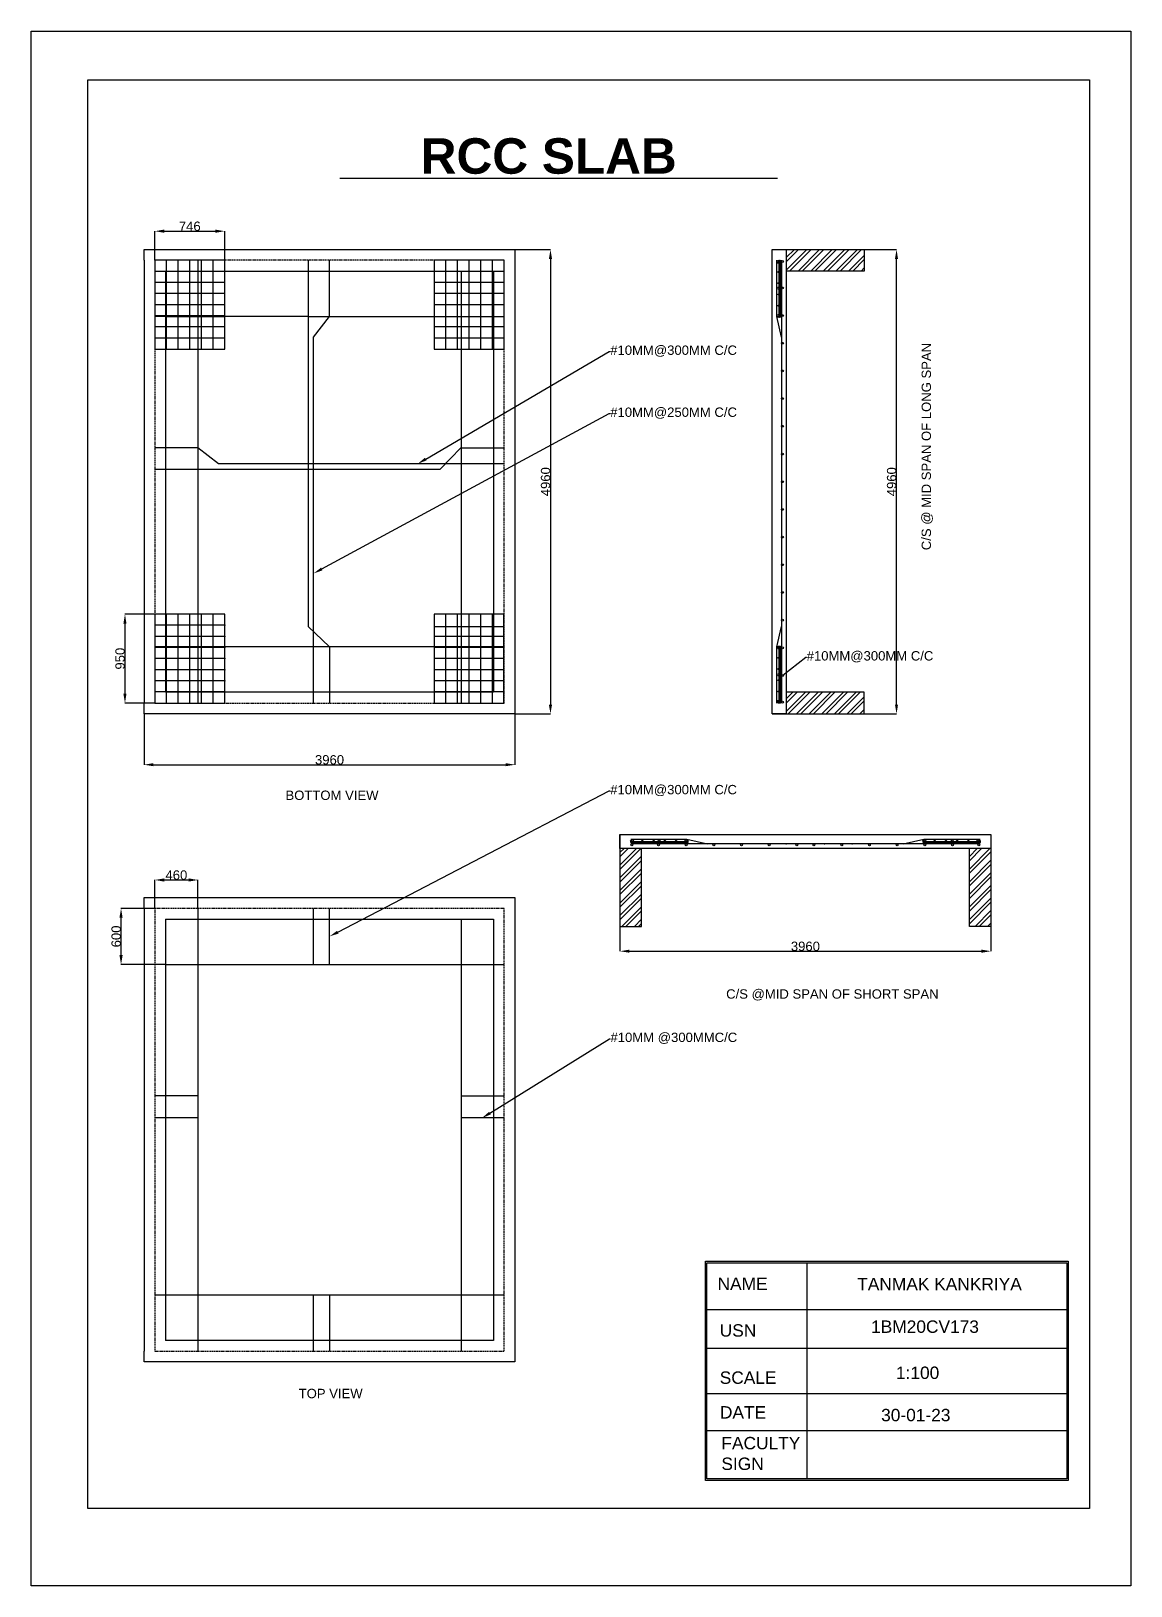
# Model space of a CAD drawing. Header units: millimetres. Extents: x -15359 to 171203, y -161916 to 32466.
# Drawn here: x 68014 to 79756, y -6533 to 10074 of the extents above; entities that cross this region are included whole.
import ezdxf
from ezdxf import colors
from ezdxf.entities.mleader import LeaderData, LeaderLine
from ezdxf.math import Vec2, Vec3

# ---------------------------------------------------------------- set-up
doc = ezdxf.new("R2010")
doc.units = ezdxf.units.MM
doc.header["$MEASUREMENT"] = 0
doc.linetypes.add('HIDDENX2', pattern=[19.05, 12.7, -6.35])
doc.styles.get("Standard").update_dxf_attribs({"font": 'Arial.ttf'})
doc.dimstyles.new('ISO-25', dxfattribs={"dimtxt": 2.5, "dimasz": 2.5, "dimexe": 1.25, "dimexo": 0.625, "dimtad": 1, "dimtxsty": 'Standard', "dimcen": 2.5, "dimadec": 0, "dimazin": 0, "dimtfac": 1, "dimtmove": 0, "dimatfit": 3, "dimfxl": 0, "dimarcsym": 0})
pattern_1 = [(45, (67084.9, 1896.05), (-67.3519, 67.3519), []), (45, (67129.8, 1896.05), (-67.3519, 67.3519), [])]

# ---------------------------------------------------------------- blocks, each defined once
blk = doc.blocks.new('*D191')
at = {"color": 0, "lineweight": -2}
for p, q in [((69220, 2781), (69220, 2237)), ((73180, 2781), (73180, 2237)), ((69320, 2238), (73080, 2238))]:
    blk.add_line(p, q, dxfattribs=at)
at = {"color": 0}
for points in [[(69320, 2255), (69320, 2222), (69220, 2238)], [(73080, 2255), (73080, 2222), (73180, 2238)]]:
    blk.add_solid(points, dxfattribs=at)
at = {"layer": 'Defpoints', "color": 0}
for p in [(69220, 2781), (73180, 2781), (73180, 2238)]:
    blk.add_point(p, dxfattribs=at)
at = {"color": 0, "insert": (71200, 2290), "char_height": 100, "attachment_point": 5}
blk.add_mtext('3960', dxfattribs=at)
blk = doc.blocks.new('*D192')
at = {"color": 0, "lineweight": -2}
for p, q in [((73180, 7741), (73560, 7741)), ((73559, 7641), (73559, 2881)), ((73180, 2781), (73560, 2781))]:
    blk.add_line(p, q, dxfattribs=at)
at = {"color": 0}
for points in [[(73542, 7641), (73576, 7641), (73559, 7741)], [(73542, 2881), (73576, 2881), (73559, 2781)]]:
    blk.add_solid(points, dxfattribs=at)
at = {"layer": 'Defpoints', "color": 0}
for p in [(73180, 7741), (73180, 2781), (73559, 2781)]:
    blk.add_point(p, dxfattribs=at)
at = {"color": 0, "insert": (73507, 5261), "char_height": 100, "attachment_point": 5, "rotation": 90}
blk.add_mtext('4960', dxfattribs=at)
blk = doc.blocks.new('*D193')
at = {"color": 0, "lineweight": -2}
for p, q in [((69334, 3846), (69014, 3846)), ((69016, 3746), (69016, 2996)), ((69334, 2896), (69014, 2896))]:
    blk.add_line(p, q, dxfattribs=at)
at = {"color": 0}
for points in [[(68999, 3746), (69032, 3746), (69016, 3846)], [(68999, 2996), (69032, 2996), (69016, 2896)]]:
    blk.add_solid(points, dxfattribs=at)
at = {"layer": 'Defpoints', "color": 0}
for p in [(69335, 3846), (69016, 2896), (69335, 2896)]:
    blk.add_point(p, dxfattribs=at)
at = {"color": 0, "insert": (68964, 3371), "char_height": 100, "attachment_point": 5, "rotation": 90}
blk.add_mtext('950', dxfattribs=at)
blk = doc.blocks.new('*D132')
at = {"color": 0, "lineweight": -2}
for p, q in [((69335, 7627), (69335, 7938)), ((69435, 7937), (69981, 7937)), ((70081, 7627), (70081, 7938))]:
    blk.add_line(p, q, dxfattribs=at)
at = {"color": 0}
for points in [[(69435, 7954), (69435, 7920), (69335, 7937)], [(69981, 7954), (69981, 7920), (70081, 7937)]]:
    blk.add_solid(points, dxfattribs=at)
at = {"layer": 'Defpoints', "color": 0}
for p in [(70081, 7937), (69335, 7626), (70081, 7626)]:
    blk.add_point(p, dxfattribs=at)
at = {"color": 0, "insert": (69708, 7989), "char_height": 100, "attachment_point": 5}
blk.add_mtext('746', dxfattribs=at)
blk = doc.blocks.new('*D133')
at = {"color": 0, "lineweight": -2}
for p, q in [((76909, 7741), (77255, 7741)), ((77254, 2881), (77254, 7641)), ((76909, 2781), (77255, 2781))]:
    blk.add_line(p, q, dxfattribs=at)
at = {"color": 0}
for points in [[(77237, 7641), (77270, 7641), (77254, 7741)], [(77237, 2881), (77270, 2881), (77254, 2781)]]:
    blk.add_solid(points, dxfattribs=at)
at = {"layer": 'Defpoints', "color": 0}
for p in [(76909, 7741), (77254, 7741), (76909, 2781)]:
    blk.add_point(p, dxfattribs=at)
at = {"color": 0, "insert": (77202, 5261), "char_height": 100, "attachment_point": 5, "rotation": 90}
blk.add_mtext('4960', dxfattribs=at)
blk = doc.blocks.new('*D134')
at = {"color": 0, "lineweight": -2}
for p, q in [((74301, 510), (74301, 245)), ((78261, 510), (78261, 245)), ((74401, 246), (78161, 246))]:
    blk.add_line(p, q, dxfattribs=at)
at = {"color": 0}
for points in [[(74401, 263), (74401, 230), (74301, 246)], [(78161, 263), (78161, 230), (78261, 246)]]:
    blk.add_solid(points, dxfattribs=at)
at = {"layer": 'Defpoints', "color": 0}
for p in [(74301, 510), (78261, 510), (78261, 246)]:
    blk.add_point(p, dxfattribs=at)
at = {"color": 0, "insert": (76281, 298), "char_height": 100, "attachment_point": 5}
blk.add_mtext('3960', dxfattribs=at)
blk = doc.blocks.new('*D135')
at = {"color": 0, "lineweight": -2}
for p, q in [((69335, 704), (69335, 1008)), ((69435, 1007), (69695, 1007)), ((69795, 704), (69795, 1008))]:
    blk.add_line(p, q, dxfattribs=at)
at = {"color": 0}
for points in [[(69435, 1024), (69435, 990), (69335, 1007)], [(69695, 1024), (69695, 990), (69795, 1007)]]:
    blk.add_solid(points, dxfattribs=at)
at = {"layer": 'Defpoints', "color": 0}
for p in [(69795, 1007), (69335, 704), (69795, 704)]:
    blk.add_point(p, dxfattribs=at)
at = {"color": 0, "insert": (69565, 1059), "char_height": 100, "attachment_point": 5}
blk.add_mtext('460', dxfattribs=at)
blk = doc.blocks.new('*D136')
at = {"color": 0, "lineweight": -2}
for p, q in [((69334, 704), (68973, 704)), ((68974, 204), (68974, 604)), ((69334, 104), (68973, 104))]:
    blk.add_line(p, q, dxfattribs=at)
at = {"color": 0}
for points in [[(68957, 604), (68991, 604), (68974, 704)], [(68957, 204), (68991, 204), (68974, 104)]]:
    blk.add_solid(points, dxfattribs=at)
at = {"layer": 'Defpoints', "color": 0}
for p in [(68974, 704), (69335, 704), (69335, 104)]:
    blk.add_point(p, dxfattribs=at)
at = {"color": 0, "insert": (68922, 404), "char_height": 100, "attachment_point": 5, "rotation": 90}
blk.add_mtext('600', dxfattribs=at)

msp = doc.modelspace()

# ---------------------------------------------------------------- hatches: boundary and pattern name
h = msp.add_hatch()
h.set_pattern_fill('ANSI32', color=256, scale=10)
h.set_pattern_definition(pattern_1)
h.paths.add_polyline_path([(76908.83165, 7741.30291), (76076.56632, 7741.30291), (76076.56632, 7626.30291), (76076.56632, 7511.30291), (76908.83165, 7511.30291)])
h.paths.add_polyline_path([(76908.83165, 3011.30291), (76076.56632, 3011.30291), (76076.56632, 2781.30291), (76908.83165, 2781.30291)])
h = msp.add_hatch(color=256)
h.dxf.hatch_style = 1
h.paths.add_polyline_path([(76014.06632, 7621.80634, 0.9399436124), (76002.11224, 7621.06549, 0.9399436124), (76014.06632, 7620.32463), (76014.06632, 7620.75829)])
h = msp.add_hatch()
h.set_pattern_fill('ANSI32', color=256, scale=10)
h.set_pattern_definition(pattern_1)
h.paths.add_polyline_path([(78261.36971, 1342.65088), (78146.36971, 1342.65088), (78031.36971, 1342.65088), (78031.36971, 510.38555), (78261.36971, 510.38555)])
h.paths.add_polyline_path([(74531.36971, 1342.65088), (74301.36971, 1342.65088), (74301.36971, 510.38555), (74531.36971, 510.38555)])
h = msp.add_hatch(color=256)
h.dxf.hatch_style = 1
h.paths.add_polyline_path([(74425.89408, 1432.14514, 1), (74445.89408, 1432.14514, 1)])
h.paths.add_polyline_path([(74426.14554, 1423.60496, 1), (74414.14554, 1423.60496, 0.3784034411), (74419.40468, 1417.65088), (74420.88639, 1417.65088, 0.3784034411)])
h.paths.add_polyline_path([(74426.00202, 1411.10496, 1), (74414.00202, 1411.10496, 0.3784034411), (74419.26117, 1405.15088), (74420.74287, 1405.15088, 0.3784034411)])
h.paths.add_polyline_path([(74436.96865, 1382.84315, 0.3577877398), (74428.92018, 1392.65088), (74425.01712, 1392.65088, 0.3577877398), (74416.96865, 1382.84315, 1)])
h.paths.add_polyline_path([(74534.20597, 1423.60496, 0.3784034411), (74539.46511, 1417.65088), (74540.94682, 1417.65088, 0.3784034411), (74546.20597, 1423.60496, 1)])
h.paths.add_polyline_path([(74546.06245, 1411.10496, 1), (74534.06245, 1411.10496, 0.3784034411), (74539.3216, 1405.15088), (74540.80331, 1405.15088, 0.3784034411)])
h.paths.add_polyline_path([(74654.2664, 1423.60496, 0.3784034411), (74659.52554, 1417.65088), (74661.00725, 1417.65088, 0.3784034411), (74666.2664, 1423.60496, 1)])
h.paths.add_polyline_path([(74666.12288, 1411.10496, 1), (74654.12288, 1411.10496, 0.3784034411), (74659.38203, 1405.15088), (74660.86374, 1405.15088, 0.3784034411)])
h.paths.add_polyline_path([(74708.26382, 1432.65088, 1), (74728.26382, 1432.65088, 1)])
h.paths.add_polyline_path([(74701.98797, 1382.65088, 1), (74721.98797, 1382.65088, 1)])
h.paths.add_polyline_path([(74786.32683, 1423.60496, 1), (74774.32683, 1423.60496, 0.3784034411), (74779.58598, 1417.65088), (74781.06768, 1417.65088, 0.3784034411)])
h.paths.add_polyline_path([(74774.18331, 1411.10496, 0.3784034411), (74779.44246, 1405.15088), (74780.92417, 1405.15088, 0.3784034411), (74786.18331, 1411.10496, 1)])
h.paths.add_polyline_path([(74906.38726, 1423.60496, 1), (74894.38726, 1423.60496, 0.3784034411), (74899.64641, 1417.65088), (74901.12812, 1417.65088, 0.3784034411)])
h.paths.add_polyline_path([(74894.24375, 1411.10496, 0.3784034411), (74899.50289, 1405.15088), (74900.9846, 1405.15088, 0.3784034411), (74906.24375, 1411.10496, 1)])
h.paths.add_polyline_path([(74995.47764, 1432.47757, 1), (75015.47764, 1432.47757, 1)])
h.paths.add_polyline_path([(75026.01404, 1423.60496, 1), (75014.01404, 1423.60496, 0.3784034411), (75019.27318, 1417.65088), (75019.70684, 1417.65088), (75020.75489, 1417.65088, 0.3784034411)])
h.paths.add_polyline_path([(75013.87052, 1411.10496, 0.3784034411), (75019.12967, 1405.15088), (75019.56332, 1405.15088), (75020.61138, 1405.15088, 0.3784034411), (75025.87052, 1411.10496, 1)])
h.paths.add_polyline_path([(74997.6164, 1382.65088, 1), (75017.6164, 1382.65088, 1)])
h.paths.add_polyline_path([(75293.24471, 1382.65088, 1), (75313.24471, 1382.65088, 1)])
h.paths.add_polyline_path([(75608.86807, 1382.65088, 1), (75588.86807, 1382.65088, 1)])
h.paths.add_polyline_path([(75904.49307, 1382.65088, 1), (75884.49307, 1382.65088, 1)])
h.paths.add_polyline_path([(76180.11807, 1382.65088, 1), (76200.11807, 1382.65088, 1)])
h.paths.add_polyline_path([(76382.61807, 1382.65088, 1), (76362.61807, 1382.65088, 1)])
h.paths.add_polyline_path([(76678.24307, 1382.65088, 1), (76658.24307, 1382.65088, 1)])
h.paths.add_polyline_path([(76953.86807, 1382.65088, 1), (76973.86807, 1382.65088, 1)])
h.paths.add_polyline_path([(77269.49307, 1382.65088, 1), (77249.49307, 1382.65088, 1)])
h.paths.add_polyline_path([(77545.11807, 1382.65088, 1), (77565.11807, 1382.65088, 1)])
h.paths.add_polyline_path([(77840.74307, 1382.65088, 1), (77860.74307, 1382.65088, 1)])
h.paths.add_polyline_path([(78143.72712, 1382.65088, 1), (78123.72712, 1382.65088, 1)])
h.paths.add_polyline_path([(78147.13229, 1411.10496, 1), (78135.13229, 1411.10496, 0.3784034411), (78140.39144, 1405.15088), (78140.82509, 1405.15088), (78141.87315, 1405.15088, 0.3784034411)])
h.paths.add_polyline_path([(78147.13229, 1423.60496, -1), (78135.13229, 1423.60496, -1)])
h.paths.add_polyline_path([(78113.72712, 1432.47757, 1), (78133.72712, 1432.47757, 1)])
h.paths.add_polyline_path([(78015.50552, 1423.60496, 0.3784034411), (78020.76466, 1417.65088), (78022.24637, 1417.65088, 0.3784034411), (78027.50552, 1423.60496, 1)])
h.paths.add_polyline_path([(78027.50552, 1411.10496, 1), (78015.50552, 1411.10496, 0.3784034411), (78020.76466, 1405.15088), (78022.24637, 1405.15088, 0.3784034411)])
h.paths.add_polyline_path([(77895.44509, 1423.60496, 0.3784034411), (77900.70423, 1417.65088), (77902.18594, 1417.65088, 0.3784034411), (77907.44509, 1423.60496, 1)])
h.paths.add_polyline_path([(77907.44509, 1411.10496, 1), (77895.44509, 1411.10496, 0.3784034411), (77900.70423, 1405.15088), (77902.18594, 1405.15088, 0.3784034411)])
h.paths.add_polyline_path([(77839.36123, 1432.47757, 1), (77859.36123, 1432.47757, 1)])
h.paths.add_polyline_path([(77787.38465, 1423.60496, 1), (77775.38465, 1423.60496, 0.3784034411), (77780.6438, 1417.65088), (77782.12551, 1417.65088, 0.3784034411)])
h.paths.add_polyline_path([(77775.38465, 1411.10496, 0.3784034411), (77780.6438, 1405.15088), (77782.12551, 1405.15088, 0.3784034411), (77787.38465, 1411.10496, 1)])
h.paths.add_polyline_path([(77655.32422, 1423.60496, 0.3784034411), (77660.58337, 1417.65088), (77662.06508, 1417.65088, 0.3784034411), (77667.32422, 1423.60496, 1)])
h.paths.add_polyline_path([(77655.32422, 1411.10496, 0.3784034411), (77660.58337, 1405.15088), (77662.06508, 1405.15088, 0.3784034411), (77667.32422, 1411.10496, 1)])
h.paths.add_polyline_path([(77567.48658, 1432.47757, 1), (77547.48658, 1432.47757, 1)])
h.paths.add_polyline_path([(77547.26379, 1423.60496, 1), (77535.26379, 1423.60496, 0.3784034411), (77540.52294, 1417.65088), (77542.00465, 1417.65088, 0.3784034411)])
h.paths.add_polyline_path([(77535.26379, 1411.10496, 0.3784034411), (77540.52294, 1405.15088), (77542.00465, 1405.15088, 0.3784034411), (77547.26379, 1411.10496, 1)])

# ---------------------------------------------------------------- linework, layer by layer
at = {"ltscale": 10}
for p, q in [((71310.23622, 8504.64732), (75982.45395, 8504.64732)), ((72604.68007, -1528.42077), (73064.68007, -1528.42077)), ((75230.11473, -3582.55412), (79073.32238, -3582.55412))]:
    msp.add_line(p, q, dxfattribs=at)
for p, q in [((69219.68007, 7626.30291), (69219.68007, 7741.30291)), ((69219.68007, 7741.30291), (73064.68007, 7741.30291)), ((73064.68007, 7741.30291), (73179.68007, 7741.30291)), ((73179.68007, 7741.30291), (73179.68007, 2896.30291)), ((75926.56632, 7741.30291), (76076.56632, 7741.30291)), ((75926.56632, 2781.30291), (75926.56632, 7741.30291)), ((76076.56632, 7741.30291), (76076.56632, 7626.30291)), ((76076.56632, 7741.30291), (76908.83165, 7741.30291)), ((76908.83165, 7741.30291), (76908.83165, 7511.30291)), ((69219.68007, 7626.30291), (69219.68007, 2896.30291)), ((70080.68007, 7626.09945), (69334.68007, 7626.09945)), ((69334.68007, 7626.09945), (69334.68007, 6676.09945)), ((70080.68007, 7507.34945), (69334.68007, 7507.34945)), ((69449.68007, 7511.30291), (69449.68007, 3011.30291)), ((69449.68007, 7511.30291), (72949.68007, 7511.30291)), ((69459.01341, 6676.09945), (69459.01341, 7626.09945)), ((69583.34674, 6676.09945), (69583.34674, 7626.09945)), ((69707.68007, 6676.09945), (69707.68007, 7626.09945)), ((69794.68007, 7626.30291), (69794.68007, 2896.30291)), ((69832.01341, 6676.09945), (69832.01341, 7626.09945)), ((69956.34674, 6676.09945), (69956.34674, 7626.09945)), ((70080.68007, 6676.09945), (70080.68007, 7626.09945)), ((70971.49536, 7626.30291), (70971.49536, 3716.20179)), ((70971.49536, 7626.30291), (70971.49536, 3716.20179)), ((71199.68007, 7026.30291), (71199.68007, 7626.30291)), ((71199.68007, 7026.30291), (71199.68007, 7626.30291)), ((73064.02128, 7625.99197), (72318.02128, 7625.99197)), ((72318.02128, 7625.99197), (72318.02128, 6675.99197)), ((73064.02128, 7507.24197), (72318.02128, 7507.24197)), ((72442.35462, 6675.99197), (72442.35462, 7625.99197)), ((72566.68795, 6675.99197), (72566.68795, 7625.99197)), ((72604.68007, 7511.30291), (72604.68007, 2896.30291)), ((72691.02128, 6675.99197), (72691.02128, 7625.99197)), ((72815.35462, 6675.99197), (72815.35462, 7625.99197)), ((72939.68795, 6675.99197), (72939.68795, 7625.99197)), ((72949.68007, 7511.30291), (72949.68007, 3011.30291)), ((73064.02128, 6675.99197), (73064.02128, 7625.99197)), ((73064.02128, 7625.99197), (73064.68007, 7625.99197)), ((75976.56632, 7026.30291), (75976.56632, 7626.79899)), ((76001.56632, 7620.75829), (76001.56632, 7626.44854)), ((76001.56632, 7626.44854), (76001.56632, 7620.75829)), ((76001.56632, 7020.45613), (76001.56632, 7620.75829)), ((76001.56632, 7020.45613), (76001.56632, 7620.75829)), ((76014.06632, 7626.44854), (76014.06632, 7620.75829)), ((76014.06632, 7020.45613), (76014.06632, 7620.75829)), ((76026.56632, 7626.30291), (76026.56632, 2896.30291)), ((76076.56632, 7626.30291), (76076.56632, 2781.30291)), ((76908.83165, 7511.30291), (76076.56632, 7511.30291)), ((70080.68007, 7388.59945), (69334.68007, 7388.59945)), ((73064.02128, 7388.49197), (72318.02128, 7388.49197)), ((70080.68007, 7269.84945), (69334.68007, 7269.84945)), ((70080.68007, 7151.09945), (69334.68007, 7151.09945)), ((73064.02128, 7269.74197), (72318.02128, 7269.74197)), ((73064.02128, 7150.99197), (72318.02128, 7150.99197)), ((70080.68007, 7032.34945), (69334.68007, 7032.34945)), ((69449.68007, 7026.30291), (69334.68007, 7026.30291)), ((69449.68007, 7026.30291), (70080.68007, 7026.30291)), ((70971.49536, 7026.30291), (70080.68007, 7026.30291)), ((70971.49536, 7026.30291), (71199.68007, 7026.30291)), ((71029.50264, 6806.30291), (71199.68007, 7026.30291)), ((71029.50264, 6806.30291), (71199.68007, 7026.30291)), ((71199.68007, 7026.30291), (72318.02128, 7026.30291)), ((72318.02128, 7026.30291), (73064.68007, 7026.30291)), ((76026.56632, 6806.30291), (75976.56632, 7026.30291)), ((70080.68007, 6913.59945), (69334.68007, 6913.59945)), ((73064.02128, 6913.49197), (72318.02128, 6913.49197)), ((70080.68007, 6794.84945), (69334.68007, 6794.84945)), ((69334.68007, 6676.09945), (70080.68007, 6676.09945)), ((71029.50264, 6541.02453), (71029.50264, 6806.30291)), ((73064.02128, 6794.74197), (72318.02128, 6794.74197)), ((72318.02128, 6675.99197), (73064.02128, 6675.99197)), ((73064.02128, 6806.30291), (73064.68007, 6806.30291)), ((71029.50264, 2896.30291), (71029.50264, 6541.02453)), ((71029.50264, 2896.30291), (71029.50264, 6541.02453)), ((69794.68007, 5622.44947), (69334.68007, 5622.44947)), ((70014.68007, 5452.27204), (69794.68007, 5622.44947)), ((72380.61596, 5394.26476), (72600.51484, 5622.44947)), ((72600.51484, 5622.44947), (73064.68007, 5622.44947)), ((72604.68007, 5622.44947), (72600.51484, 5622.44947)), ((69334.68007, 5394.26476), (72380.61596, 5394.26476)), ((73064.68007, 5452.27204), (70014.68007, 5452.27204)), ((70080.68007, 3846.30291), (69334.68007, 3846.30291)), ((69334.68007, 3846.30291), (69334.68007, 2896.30291)), ((69459.01341, 2896.30291), (69459.01341, 3846.30291)), ((69583.34674, 2896.30291), (69583.34674, 3846.30291)), ((69707.68007, 2896.30291), (69707.68007, 3846.30291)), ((69832.01341, 2896.30291), (69832.01341, 3846.30291)), ((69956.34674, 2896.30291), (69956.34674, 3846.30291)), ((70080.68007, 2896.30291), (70080.68007, 3846.30291)), ((73062.82538, 3846.30291), (72316.82538, 3846.30291)), ((72316.82538, 3846.30291), (72316.82538, 2896.30291)), ((72441.15871, 2896.30291), (72441.15871, 3846.30291)), ((72565.49204, 2896.30291), (72565.49204, 3846.30291)), ((72689.82538, 2896.30291), (72689.82538, 3846.30291)), ((72814.15871, 2896.30291), (72814.15871, 3846.30291)), ((72938.49204, 2896.30291), (72938.49204, 3846.30291)), ((73062.82538, 2896.30291), (73062.82538, 3846.30291)), ((70080.68007, 3727.55291), (69334.68007, 3727.55291)), ((70971.49536, 3716.20179), (71199.68007, 3496.30291)), ((70971.49536, 3716.20179), (71199.68007, 3496.30291)), ((72316.82538, 3716.20179), (73064.68007, 3716.20179)), ((75976.56632, 3496.30291), (76026.56632, 3716.20179)), ((70080.68007, 3608.80291), (69334.68007, 3608.80291)), ((73064.68007, 3496.30291), (69334.68007, 3496.30291)), ((70080.68007, 3490.05291), (69334.68007, 3490.05291)), ((71199.68007, 3496.30291), (71199.68007, 2896.30291)), ((71199.68007, 3496.30291), (71199.68007, 2896.30291)), ((73062.82538, 3608.80291), (72316.82538, 3608.80291)), ((73062.82538, 3490.05291), (72316.82538, 3490.05291)), ((73062.82538, 3496.30291), (73064.68007, 3496.30291)), ((75976.56632, 2896.30291), (75976.56632, 3496.30291)), ((76001.56632, 3505.33029), (76001.56632, 3499.64003)), ((76001.56632, 2899.33788), (76001.56632, 3499.64003)), ((76001.56632, 2896.30291), (76001.56632, 3496.60506)), ((76014.06632, 3505.18677), (76014.06632, 3499.49652)), ((76014.06632, 2899.19436), (76014.06632, 3499.49652)), ((76014.06632, 2896.30291), (76014.06632, 3496.60506)), ((70080.68007, 3371.30291), (69334.68007, 3371.30291)), ((73062.82538, 3371.30291), (72316.82538, 3371.30291)), ((70080.68007, 3252.55291), (69334.68007, 3252.55291)), ((73062.82538, 3252.55291), (72316.82538, 3252.55291)), ((70080.68007, 3133.80291), (69334.68007, 3133.80291)), ((70080.68007, 3015.05291), (69334.68007, 3015.05291)), ((72949.68007, 3011.30291), (69449.68007, 3011.30291)), ((73062.82538, 3133.80291), (72316.82538, 3133.80291)), ((73062.82538, 3015.05291), (72316.82538, 3015.05291)), ((76908.83165, 3011.30291), (76076.56632, 3011.30291)), ((76908.83165, 2781.30291), (76908.83165, 3011.30291)), ((69219.68007, 2781.30291), (69219.68007, 2896.30291)), ((69334.68007, 2896.30291), (70080.68007, 2896.30291)), ((72316.82538, 2896.30291), (73062.82538, 2896.30291)), ((73062.82538, 2896.30291), (73064.68007, 2896.30291)), ((73179.68007, 2896.30291), (73179.68007, 2781.30291)), ((73179.68007, 2781.30291), (69219.68007, 2781.30291)), ((76076.56632, 2781.30291), (75926.56632, 2781.30291)), ((75926.56632, 2781.30291), (76908.83165, 2781.30291)), ((74301.36971, 1342.65088), (74301.36971, 1492.65088)), ((74301.36971, 1492.65088), (76281.36971, 1492.65088)), ((74301.36971, 1492.65088), (74301.36971, 510.38555)), ((76281.36971, 1342.65088), (74301.36971, 1342.65088)), ((74416.36971, 1442.65088), (75016.36971, 1442.65088)), ((74416.36971, 1417.65088), (75016.67187, 1417.65088)), ((74416.36971, 1405.15088), (75016.67187, 1405.15088)), ((76281.36971, 1392.65088), (74416.36971, 1392.65088)), ((74419.26117, 1405.15088), (75019.56332, 1405.15088)), ((74419.40468, 1417.65088), (75019.70684, 1417.65088)), ((74531.36971, 510.38555), (74531.36971, 1342.65088)), ((75016.36971, 1442.65088), (75236.26859, 1392.65088)), ((75025.25358, 1405.15088), (75019.56332, 1405.15088)), ((75025.39709, 1417.65088), (75019.70684, 1417.65088)), ((76281.36971, 1492.65088), (78261.36971, 1492.65088)), ((78146.36971, 1392.65088), (76281.36971, 1392.65088)), ((78146.36971, 1342.65088), (76281.36971, 1342.65088)), ((77326.36971, 1392.65088), (77546.36971, 1442.65088)), ((77540.52294, 1417.65088), (78140.82509, 1417.65088)), ((77540.52294, 1417.65088), (78140.82509, 1417.65088)), ((77540.52294, 1405.15088), (78140.82509, 1405.15088)), ((77546.36971, 1442.65088), (78146.8658, 1442.65088)), ((78031.36971, 510.38555), (78031.36971, 1342.65088)), ((78140.82509, 1417.65088), (78146.51535, 1417.65088)), ((78146.51535, 1417.65088), (78140.82509, 1417.65088)), ((78146.51535, 1405.15088), (78140.82509, 1405.15088)), ((78261.36971, 1342.65088), (78146.36971, 1342.65088)), ((78261.36971, 1492.65088), (78261.36971, 1342.65088)), ((78261.36971, 1342.65088), (78261.36971, 510.38555)), ((69219.68007, 703.61738), (69219.68007, 818.61738)), ((69219.68007, 818.61738), (73064.68007, 818.61738)), ((69219.68007, 761.11738), (69219.68007, 818.61738)), ((69219.68007, 703.61738), (69219.68007, -4026.38262)), ((69794.68007, 703.61738), (69794.68007, -4026.38262)), ((71029.50264, 588.61738), (71029.50264, 703.61738)), ((71199.68007, 103.61738), (71199.68007, 703.61738)), ((71199.68007, 103.61738), (71199.68007, 703.61738)), ((73064.68007, 818.61738), (73179.68007, 818.61738)), ((73179.68007, 818.61738), (73179.68007, -4026.38262)), ((69449.68007, 588.61738), (69449.68007, -3911.38262)), ((69449.68007, 588.61738), (72949.68007, 588.61738)), ((71029.50264, 103.61738), (71029.50264, 588.61738)), ((72604.68007, 588.61738), (72604.68007, -4026.38262)), ((72949.68007, 588.61738), (72949.68007, -3911.38262)), ((74301.36971, 510.38555), (74531.36971, 510.38555)), ((78261.36971, 510.38555), (78031.36971, 510.38555)), ((69449.68007, 103.61738), (69334.68007, 103.61738)), ((69449.68007, 103.61738), (73064.68007, 103.61738)), ((69794.68007, -1300.23606), (69334.68007, -1300.23606)), ((72600.51484, -1300.23606), (73064.68007, -1300.23606)), ((72604.68007, -1300.23606), (72600.51484, -1300.23606)), ((69334.68007, -1528.42077), (69794.68007, -1528.42077)), ((76297.94579, -3080.78782), (76297.94579, -5391.1412)), ((73064.68007, -3426.38262), (69334.68007, -3426.38262)), ((71029.50264, -4026.38262), (71029.50264, -3426.38262)), ((71029.50264, -4026.38262), (71029.50264, -3426.38262)), ((71199.68007, -3426.38262), (71199.68007, -4026.38262)), ((71199.68007, -3426.38262), (71199.68007, -4026.38262)), ((72949.68007, -3911.38262), (69449.68007, -3911.38262)), ((69219.68007, -4141.38262), (69219.68007, -4026.38262)), ((73179.68007, -4141.38262), (69219.68007, -4141.38262)), ((73179.68007, -4026.38262), (73179.68007, -4141.38262)), ((75230.11473, -3993.61115), (79073.32238, -3993.61115)), ((75230.11473, -4478.31787), (79073.32238, -4478.31787)), ((75230.11473, -4874.44875), (79073.32238, -4874.44875))]:
    msp.add_line(p, q)
at = {"linetype": 'HIDDENX2'}
for p, q in [((73064.68007, 7626.30291), (69334.68007, 7626.30291)), ((69334.68007, 7626.30291), (69334.68007, 2896.30291)), ((73064.68007, 2896.30291), (73064.68007, 7626.30291)), ((69334.68007, 2896.30291), (73064.68007, 2896.30291)), ((73064.68007, 703.61738), (69334.68007, 703.61738)), ((69334.68007, 703.61738), (69334.68007, -4026.38262)), ((73064.68007, -4026.38262), (73064.68007, 703.61738)), ((69334.68007, -4026.38262), (73064.68007, -4026.38262))]:
    msp.add_line(p, q, dxfattribs=at)
at = {"color": 244, "ltscale": 10}
msp.add_lwpolyline([(68013.75526, -6533.0969), (68013.75526, 10074.09616), (79756.215, 10074.09616), (79756.215, -6533.0969)], close=True, dxfattribs=at)
for points in [[(68620.6142, 9554.09616), (79315.55584, 9554.09616), (79315.55584, -5705.90384), (68620.6142, -5705.90384)], [(75215.35209, -3066.02518), (79088.08502, -3066.02518), (79088.08502, -5405.90384), (75215.35209, -5405.90384)], [(75230.11473, -3080.78782), (79073.32238, -3080.78782), (79073.32238, -5391.1412), (75230.11473, -5391.1412)]]:
    msp.add_lwpolyline(points, close=True)
for centre, radius in [((75986.73963, 7603.66031), 10), ((75995.55357, 7621.06549), 6), ((75995.61224, 7621.06549), 6), ((75995.61224, 7501.43871), 6), ((76008.11224, 7621.06549), 6), ((76008.11224, 7501.43871), 6), ((76036.56632, 7613.66031), 10), ((75986.73963, 7329.29442), 10), ((75995.61224, 7381.37828), 6), ((76008.11224, 7381.37828), 6), ((76036.56632, 7330.67627), 10), ((75995.61224, 7261.31785), 6), ((75995.61224, 7141.25742), 6), ((76008.11224, 7261.31785), 6), ((76008.11224, 7141.25742), 6), ((75986.73963, 7037.41977), 10), ((75995.61224, 7021.19699), 6), ((76008.11224, 7021.19699), 6), ((76036.56632, 7035.05127), 10), ((76036.56632, 6739.42627), 10), ((76036.56632, 6443.80127), 10), ((76036.56632, 6148.17627), 10), ((76036.56632, 5852.55127), 10), ((76036.56632, 5556.92627), 10), ((76036.56632, 5261.30127), 10), ((76036.56632, 4965.67627), 10), ((76036.56632, 4670.05127), 10), ((76036.56632, 4374.42627), 10), ((76036.56632, 4078.80127), 10), ((76036.56632, 3783.17791), 10), ((75986.73963, 3485.41083), 10), ((75995.61224, 3499.94723), 6), ((76008.11224, 3499.80371), 6), ((76036.56632, 3487.54959), 10), ((75995.61224, 3380.32046), 6), ((76008.11224, 3380.17694), 6), ((75986.56632, 3198.19701), 10), ((75995.61224, 3260.26002), 6), ((76008.11224, 3260.11651), 6), ((76036.56632, 3191.92116), 10), ((75995.61224, 3140.19959), 6), ((75995.61224, 3020.13916), 6), ((76008.11224, 3140.05608), 6), ((76008.11224, 3019.99565), 6), ((75987.07206, 2915.82728), 10), ((75995.61224, 2900.07873), 6), ((76008.11224, 2899.93521), 6), ((76036.37405, 2906.90184), 10), ((74420.00202, 1411.10496), 6), ((74420.14554, 1423.60496), 6), ((74426.96865, 1382.84315), 10), ((74435.89408, 1432.14514), 10), ((74540.06245, 1411.10496), 6), ((74540.20597, 1423.60496), 6), ((74660.12288, 1411.10496), 6), ((74660.2664, 1423.60496), 6), ((74711.98797, 1382.65088), 10), ((74718.26382, 1432.65088), 10), ((74780.18331, 1411.10496), 6), ((74780.32683, 1423.60496), 6), ((74900.24375, 1411.10496), 6), ((74900.38726, 1423.60496), 6), ((75005.47764, 1432.47757), 10), ((75007.6164, 1382.65088), 10), ((75019.87052, 1411.10496), 6), ((75020.01404, 1423.60496), 6), ((75303.24471, 1382.65088), 10), ((75598.86807, 1382.65088), 10), ((75894.49307, 1382.65088), 10), ((76190.11807, 1382.65088), 10), ((76372.61807, 1382.65088), 10), ((76668.24307, 1382.65088), 10), ((76963.86807, 1382.65088), 10), ((77259.49307, 1382.65088), 10), ((77541.26379, 1423.60496), 6), ((77541.26379, 1411.10496), 6), ((77555.11807, 1382.65088), 10), ((77557.48658, 1432.47757), 10), ((77661.32422, 1423.60496), 6), ((77661.32422, 1411.10496), 6), ((77781.38465, 1423.60496), 6), ((77781.38465, 1411.10496), 6), ((77849.36123, 1432.47757), 10), ((77850.74307, 1382.65088), 10), ((77901.44509, 1423.60496), 6), ((77901.44509, 1411.10496), 6), ((78021.50552, 1423.60496), 6), ((78021.50552, 1411.10496), 6), ((78123.72712, 1432.47757), 10), ((78133.72712, 1382.65088), 10), ((78141.13229, 1423.66363), 6), ((78141.13229, 1423.60496), 6), ((78141.13229, 1411.10496), 6)]:
    msp.add_circle(centre, radius)
for p in [(76014.06632, 7500.69786), (76014.06632, 7380.63742), (76026.56632, 7330.67791), (76014.06632, 7260.57699), (76014.06632, 7140.51656), (76026.56632, 7035.05291), (76026.56632, 6739.42791), (76026.56632, 6443.80291), (76026.56632, 6148.17791), (76026.56632, 5852.55291), (76026.56632, 5556.92791), (76026.56632, 5261.30291), (76026.56632, 4965.67791), (76026.56632, 4670.05291), (76026.56632, 4374.42791), (76026.56632, 4078.80291), (70080.68007, 3727.55291), (76026.56632, 3783.17791), (70080.68007, 3608.80291), (70080.68007, 3490.05291), (76026.56632, 3487.55291), (70080.68007, 3371.30291), (70080.68007, 3252.55291), (76026.56632, 3191.92791), (70080.68007, 3133.80291), (70080.68007, 3015.05291), (69459.01341, 2896.30291), (69583.34674, 2896.30291), (69707.68007, 2896.30291), (69832.01341, 2896.30291), (69956.34674, 2896.30291), (74711.99471, 1392.65088), (75007.61971, 1392.65088), (75303.24471, 1392.65088), (75598.86971, 1392.65088), (75894.49471, 1392.65088), (76076.99471, 1392.65088), (76190.11971, 1392.65088), (76372.61971, 1392.65088), (76485.74471, 1392.65088), (76668.24471, 1392.65088), (76781.36971, 1392.65088), (76963.86971, 1392.65088), (77259.49471, 1392.65088), (77555.11971, 1392.65088), (77660.58337, 1405.15088), (77780.6438, 1405.15088), (77850.74471, 1392.65088), (77900.70423, 1405.15088), (78020.76466, 1405.15088)]:
    msp.add_point(p)

# ---------------------------------------------------------------- texts
at = {"attachment_point": 1}
for s, width, gutter_width, insert, char_height in [('{\\fArial|b1|i0|c0|p34;RCC SLAB}', 6691.4398823, 17.59696, (72173.59992, 8929.52075), 378.7597934), ('      BOTTOM VIEW', 2379.6816904, 12.5, (70496.88079, 1961.80956), 100), ('C/S @MID SPAN OF SHORT SPAN', 2273.9813992, 12.5, (75434.7319, -160.54474), 100), ('NAME', 862.4736396, 9.45695, (75343.16041, -3239.76362), 132.397269), ('TANMAK KANKRIYA', 2646.4557835, 6.1511, (76834.33663, -3242.85885), 132.3972692), ('USN', 560.9803736, 6.1511, (75365.9852, -3738.25028), 132.397269), ('1BM20CV173', 560.9803736, 6.1511, (76982.44823, -3697.79729), 132.397269), ('SCALE', 560.9803736, 6.1511, (75365.9852, -4242.40338), 132.397269), ('1:100', 560.9803736, 6.1511, (77247.67573, -4190.44637), 132.397269), ('TOP VIEW', 2397.0388212, 12.5, (70870.50926, -4428.01901), 100), ('DATE', 560.9803736, 6.1511, (75368.372, -4613.09899), 132.397269), ('30-01-23', 560.9803736, 6.1511, (77089.51732, -4641.94553), 132.397269), ('FACULTY SIGN', 560.9803736, 6.1511, (75383.96113, -4941.7455), 132.3972692)]:
    msp.add_mtext_dynamic_manual_height_columns(s, width=width, gutter_width=gutter_width, heights=[0], dxfattribs=dict(at, insert=insert, char_height=char_height))
at = {"insert": (77521.872, 4529.419), "char_height": 100, "attachment_point": 1, "rotation": 90}
msp.add_mtext_dynamic_manual_height_columns('C/S @ MID SPAN OF LONG SPAN', width=2330.1953258, gutter_width=12.5, heights=[0], dxfattribs=at)

# ---------------------------------------------------------------- dimensions: what is measured, and where the dimension line sits
for base, p1, p2, picture, middle in [((70080.68007, 7936.8396), (69334.68007, 7626.09945), (70080.68007, 7626.09945), '*D132', (69707.68007, 7988.5219)), ((73179.68007, 2238.38089), (69219.68007, 2781.30291), (73179.68007, 2781.30291), '*D191', (71199.68007, 2290.09729)), ((69794.68007, 1007.08518), (69334.68007, 703.61738), (69794.68007, 703.61738), '*D135', (69564.68007, 1058.76748)), ((78261.36971, 246.24378), (74301.36971, 510.38555), (78261.36971, 510.38555), '*D134', (76281.36971, 297.96019))]:
    dim = msp.add_linear_dim(base=base, p1=p1, p2=p2, dimstyle='ISO-25', override={"dimtxt": 100, "dimasz": 100})
    dim.commit()
    dim.dimension.update_dxf_attribs({"geometry": picture, "text_midpoint": middle})
for base, p1, p2, picture, middle in [((73558.89808, 2781.30291), (73179.68007, 7741.30291), (73179.68007, 2781.30291), '*D192', (73507.21578, 5261.30291)), ((77253.72648, 7741.30291), (76908.83165, 2781.30291), (76908.83165, 7741.30291), '*D133', (77202.04418, 5261.30291)), ((69015.66497, 2896.30291), (69334.68007, 3846.30291), (69334.68007, 2896.30291), '*D193', (68963.98267, 3371.30291)), ((68974.09026, 703.61738), (69334.68007, 103.61738), (69334.68007, 703.61738), '*D136', (68922.40797, 403.61738))]:
    dim = msp.add_linear_dim(base=base, p1=p1, p2=p2, angle=90, dimstyle='ISO-25', override={"dimtxt": 100, "dimasz": 100})
    dim.commit()
    dim.dimension.update_dxf_attribs({"geometry": picture, "text_midpoint": middle})

# ---------------------------------------------------------------- leaders
ml = msp.add_multileader_mtext('Standard')
ml.set_content('#10MM@300MM C/C', color=256)
ml.set_leader_properties()
ml.build(insert=Vec2(0, 0))
ml.multileader.update_dxf_attribs({"arrow_head_size": 100})
ctx = ml.context
ctx.base_point, ctx.char_height, ctx.arrow_head_size, ctx.plane_origin = Vec3(74195.28338, 6651.09774), 100, 100, Vec3(72141.06875, 5452.27204)
notes = []
notes.append((ctx, [(0, (1, 1, 0), (74187.28338, 6651.09774), (1, 0), 8, [(0, [(72141.06875, 5452.27204)], 0, [])])]))
ctx.mtext.insert, ctx.mtext.flow_direction = Vec3(74197.28338, 6715.79761), 5
ml = msp.add_multileader_mtext('Standard')
ml.set_content('#10MM@250MM C/C', color=256)
ml.set_leader_properties()
ml.build(insert=Vec2(0, 0))
ml.multileader.update_dxf_attribs({"arrow_head_size": 100})
ctx = ml.context
ctx.base_point, ctx.char_height, ctx.arrow_head_size, ctx.plane_origin = Vec3(74195.28338, 5988.83367), 100, 100, Vec3(71029.50264, 4281.15358)
notes.append((ctx, [(0, (1, 1, 0), (74187.28338, 5988.83367), (1, 0), 8, [(0, [(71029.50264, 4281.15358)], 0, [])])]))
ctx.mtext.insert, ctx.mtext.flow_direction = Vec3(74197.28338, 6053.53353), 5
ml = msp.add_multileader_mtext('Standard')
ml.set_content('#10MM@300MM C/C', color=256)
ml.set_leader_properties()
ml.build(insert=Vec2(0, 0))
ctx = ml.context
ctx.base_point, ctx.char_height, ctx.plane_origin = Vec3(76292.34154, 3386.41572), 100, Vec3(76036.56632, 3191.92116)
notes.append((ctx, [(0, (1, 1, 0), (76284.34154, 3386.41572), (1, 0), 8, [(0, [(76036.56632, 3191.92116)], 0, [])])]))
ctx.mtext.insert, ctx.mtext.flow_direction = Vec3(76294.34154, 3451.11559), 5
ml = msp.add_multileader_mtext('Standard')
ml.set_content('#10MM@300MM C/C', color=256)
ml.set_leader_properties()
ml.build(insert=Vec2(0, 0))
ml.multileader.update_dxf_attribs({"arrow_head_size": 100})
ctx = ml.context
ctx.base_point, ctx.char_height, ctx.arrow_head_size, ctx.plane_origin = Vec3(74195.28338, 1957.67443), 100, 100, Vec3(71199.68007, 403.61738)
notes.append((ctx, [(0, (1, 1, 0), (74187.28338, 1957.67443), (1, 0), 8, [(0, [(71199.68007, 403.61738)], 0, [])])]))
ctx.mtext.insert, ctx.mtext.flow_direction = Vec3(74197.28338, 2022.37429), 5
ml = msp.add_multileader_mtext('Standard')
ml.set_content('#10MM @300MMC/C', color=256)
ml.set_leader_properties()
ml.build(insert=Vec2(0, 0))
ml.multileader.update_dxf_attribs({"arrow_head_size": 100})
ctx = ml.context
ctx.base_point, ctx.char_height, ctx.arrow_head_size, ctx.plane_origin = Vec3(74197.98439, -688.46119), 100, 100, Vec3(72827.38107, -1536.05232)
notes.append((ctx, [(0, (1, 1, 0), (74189.98439, -688.46119), (1, 0), 8, [(0, [(72827.38107, -1536.05232)], 0, [])])]))
ctx.mtext.insert, ctx.mtext.flow_direction = Vec3(74199.98439, -623.76133), 5
for ctx, leaders in notes:
    for number, flags, end, landing, length, lines in leaders:
        leader = LeaderData()
        leader.index, (leader.has_last_leader_line, leader.has_dogleg_vector, leader.attachment_direction) = number, flags
        leader.last_leader_point, leader.dogleg_vector, leader.dogleg_length = Vec3(end), Vec3(landing), length
        for number, points, colour, breaks in lines:
            line = LeaderLine()
            line.index, line.vertices, line.color, line.breaks = number, Vec3.list(points), colors.encode_raw_color(colour), breaks
            leader.lines.append(line)
        ctx.leaders.append(leader)

doc.saveas('drawing.dxf')
